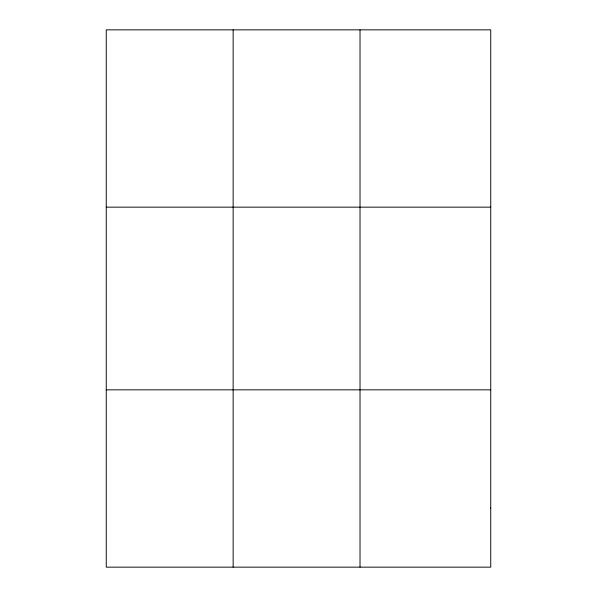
<?xml version="1.0" encoding="UTF-8"?>
<svg xmlns="http://www.w3.org/2000/svg" width="597" height="597" viewBox="0 0 597 597"><rect width="100%" height="100%" fill="white"/><g stroke="black" fill="none" stroke-linecap="round" stroke-linejoin="round"><path stroke-width="0.9" d="M233.136 29.85L233.136 567.15M360.021 29.85L360.021 567.15M106.259 207.159L490.741 207.159M106.259 389.841L490.741 389.841M490.741 508.047L490.741 567.15L106.259 567.15L106.259 29.85L490.741 29.85L490.741 508.047"/></g></svg>
